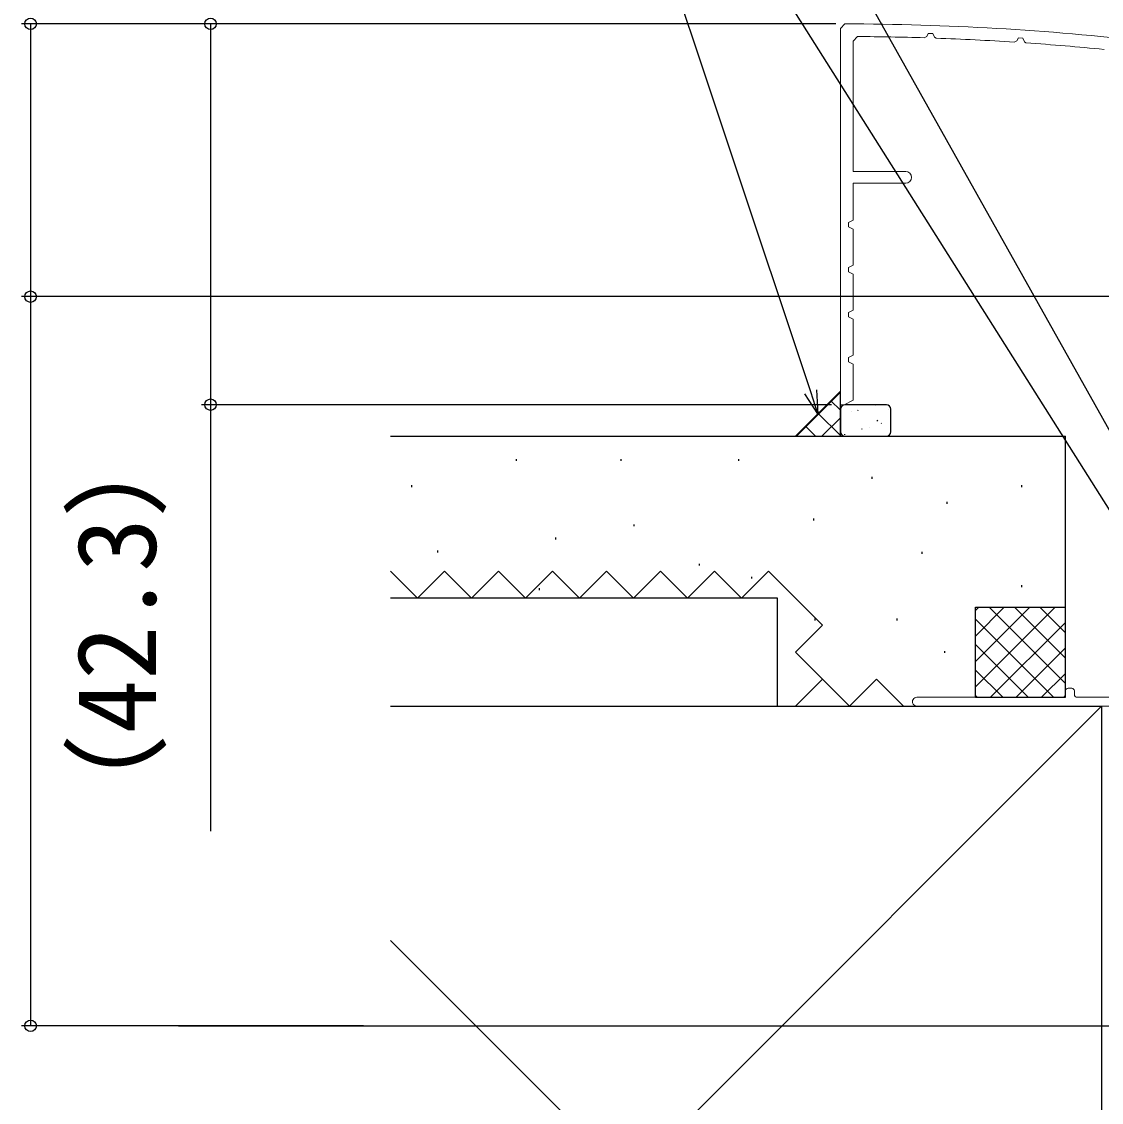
# Model space of a CAD drawing. Units: millimetres, scale not verified. Extents: x -525 to 525, y -783 to 779.
# Drawn here: x -334.3 to -214.3, y -516.3 to -396.3 of the extents above; entities that cross this region are included whole.
import ezdxf
from ezdxf.enums import TextEntityAlignment as Align

# ---------------------------------------------------------------- set-up
doc = ezdxf.new("R2010")
doc.units = ezdxf.units.MM
doc.header["$LTSCALE"] = 4
doc.layers.add('0-2_YKK_11', color=211, linetype='Continuous', lineweight=18)
doc.layers.add('0-3_YKK_11E', color=4, linetype='Continuous', lineweight=18)
for name, color, linetype in [('0-4_YKK_12', 2, 'Continuous'), ('0-7_YKK_D', 6, 'Continuous'), ('0-9_YSS_K', 3, 'Continuous'), ('0-A_YSS_KE', 3, 'Continuous')]:
    doc.layers.add(name, color=color, linetype=linetype)
doc.styles.add('ＭＳ ゴシック', font='')
doc.styles.get('ＭＳ ゴシック').set_extended_font_data('MS Gothic')

msp = doc.modelspace()

# ---------------------------------------------------------------- linework, layer by layer
at = {"layer": '0-2_YKK_11', "color": 30}
msp.add_line((-242.913, -438.8), (-243.332, -438.8), dxfattribs=at)
for points in [[(-243.332, -438.8), (-243.332, -397.001), (-242.831, -396.501)], [(-241.429, -397.906), (-241.932, -398.406), (-241.932, -412.9), (-236.082, -412.9)], [(-232.711, -398.089), (-232.884, -397.976), (-233.077, -397.573), (-233.567, -397.562), (-233.744, -397.888), (-234.017, -398.045)], [(-222.713, -398.613), (-222.881, -398.496), (-223.068, -398.082), (-223.557, -398.058), (-223.739, -398.375), (-224.019, -398.525)], [(-236.082, -414.2), (-241.932, -414.2), (-241.932, -418.3), (-242.432, -418.555), (-242.432, -419.045), (-241.932, -419.3), (-241.932, -423.3), (-242.432, -423.555), (-242.432, -424.045), (-241.932, -424.3), (-241.932, -428.3), (-242.432, -428.555), (-242.432, -429.045), (-241.932, -429.3), (-241.932, -433.3), (-242.432, -433.555), (-242.432, -434.045), (-241.932, -434.3), (-241.932, -438.3), (-242.913, -438.8)]]:
    msp.add_lwpolyline(points, dxfattribs=at)
for centre, radius, start, end in [((-243.332, -696.5), 300, 83.45903, 89.90435), ((-243.332, -696.5), 298.6, 88.21237, 89.63481), ((-243.332, -696.5), 298.6, 86.29154, 87.96162), ((-243.332, -696.5), 298.6, 84.36645, 86.04041), ((-236.082, -413.55), 0.65, 270, 90)]:
    msp.add_arc(centre, radius, start, end, dxfattribs=at)
at = {"layer": '0-3_YKK_11E'}
for p, q in [((-217.632, -470.299), (-218.032, -470.299)), ((-218.632, -471.299), (-234.832, -471.299)), ((-218.332, -470.599), (-218.332, -470.999)), ((-217.332, -470.999), (-217.332, -470.599)), ((-202.632, -471.299), (-217.032, -471.299)), ((-234.832, -472.299), (-209.632, -472.299))]:
    msp.add_line(p, q, dxfattribs=at)
for centre, radius, start, end in [((-218.032, -470.599), 0.3, 89.99986, 179.99984), ((-217.632, -470.599), 0.3, 359.99986, 89.99984), ((-234.832, -471.799), 0.5, 89.99984, 269.99986), ((-218.632, -470.999), 0.3, 269.99986, 359.99984), ((-217.032, -470.999), 0.3, 179.99986, 269.99984)]:
    msp.add_arc(centre, radius, start, end, dxfattribs=at)
at = {"layer": '0-4_YKK_12'}
msp.add_line((-316.913, -507.799), (-94.59, -507.799), dxfattribs=at)
at = {"layer": '0-7_YKK_D'}
for p, q in [((-243.831, -396.501), (-334.332, -396.5)), ((-333.332, -396.5), (-333.332, -426.8)), ((-296.332, -396.501), (-314.332, -396.501)), ((-195.332, -426.8), (-334.332, -426.8)), ((-195.332, -426.8), (-334.332, -426.8)), ((-333.332, -426.8), (-333.333, -507.799)), ((-244.332, -438.8), (-314.332, -438.8)), ((-296.332, -507.799), (-334.333, -507.799))]:
    msp.add_line(p, q, dxfattribs=at)
for points in [[(-196.395, -472), (-197.643, -469.776), (-282.295, -318.938), (-285.645, -318.938)], [(-200.982, -470.143), (-202.345, -467.987), (-272.71, -356.682), (-276.06, -356.682)], [(-245.833, -439.801), (-246.639, -437.382), (-273.56, -356.682)], [(-313.332, -396.501), (-313.332, -438.8), (-313.332, -486.191)], [(-245.991, -437.165), (-245.833, -439.801), (-247.288, -437.598)]]:
    msp.add_lwpolyline(points, dxfattribs=at)
for centre in [(-333.332, -396.5), (-313.332, -396.501), (-333.332, -426.8), (-333.332, -426.8), (-313.332, -438.8), (-333.333, -507.799)]:
    msp.add_circle(centre, 0.637, dxfattribs=at)
at = {"layer": '0-9_YSS_K'}
for p, q in [((-248.217, -442.301), (-243.332, -437.416)), ((-243.332, -439.413), (-244.388, -438.356)), ((-243.329, -439.302), (-243.329, -441.801)), ((-238.229, -438.802), (-242.829, -438.802)), ((-239.516, -438.831), (-239.54, -438.875)), ((-237.963, -439.358), (-237.971, -439.364)), ((-237.729, -441.801), (-237.729, -439.302)), ((-243.332, -442.241), (-245.803, -439.771)), ((-245.388, -442.3), (-243.332, -440.245)), ((-242.151, -439.513), (-242.158, -439.52)), ((-241.406, -439.423), (-241.43, -439.466)), ((-239.19, -440.567), (-239.278, -440.614)), ((-246.101, -442.301), (-247.217, -441.185)), ((-240.974, -441.499), (-240.998, -441.543)), ((-240.131, -441.299), (-240.138, -441.306)), ((-238.782, -440.856), (-238.806, -440.9)), ((-280.333, -442.301), (-275.332, -442.3)), ((-242.864, -442.09), (-242.887, -442.134)), ((-242.829, -442.301), (-238.229, -442.301)), ((-279.38, -444.837), (-279.38, -445.037)), ((-267.749, -444.837), (-267.749, -445.037)), ((-254.665, -444.837), (-254.665, -445.037)), ((-291.011, -447.745), (-291.011, -447.945)), ((-239.853, -446.827), (-239.853, -447.027)), ((-223.2, -447.752), (-223.2, -447.952)), ((-231.527, -449.603), (-231.527, -449.803)), ((-266.295, -452.107), (-266.295, -452.307)), ((-246.329, -451.453), (-246.329, -451.653)), ((-275.018, -453.56), (-275.018, -453.76)), ((-288.103, -455.014), (-288.103, -455.214)), ((-234.302, -455.154), (-234.302, -455.354)), ((-259.026, -456.468), (-259.026, -456.668)), ((-251.332, -457.302), (-254.332, -460.302)), ((-248.332, -460.302), (-251.332, -457.302)), ((-253.211, -457.922), (-253.211, -458.122)), ((-276.831, -459.194), (-276.831, -459.394)), ((-223.2, -458.854), (-223.2, -459.054)), ((-250.332, -460.302), (-293.332, -460.301)), ((-250.332, -472.302), (-250.332, -460.302)), ((-245.332, -463.302), (-248.332, -460.302)), ((-219.474, -461.302), (-228.332, -470.159)), ((-222.303, -461.302), (-228.332, -467.331)), ((-225.131, -461.302), (-228.332, -464.503)), ((-227.96, -461.302), (-228.332, -461.674)), ((-226.818, -461.302), (-218.332, -469.787)), ((-223.989, -461.302), (-218.332, -466.958)), ((-221.161, -461.302), (-218.332, -464.13)), ((-218.332, -471.302), (-218.332, -461.302)), ((-248.332, -466.302), (-245.332, -463.302)), ((-246.18, -462.555), (-246.18, -462.755)), ((-237.078, -462.555), (-237.078, -462.755)), ((-228.332, -462.615), (-219.646, -471.302)), ((-218.332, -462.988), (-226.646, -471.302)), ((-228.332, -465.444), (-222.474, -471.302)), ((-245.332, -469.302), (-248.332, -466.302)), ((-231.751, -466.181), (-231.751, -466.381)), ((-218.332, -465.816), (-223.818, -471.302)), ((-248.332, -472.302), (-245.332, -469.302)), ((-242.332, -472.302), (-245.332, -469.302)), ((-239.332, -469.302), (-242.332, -472.302)), ((-236.332, -472.302), (-239.332, -469.302)), ((-228.332, -468.272), (-225.303, -471.302)), ((-218.332, -468.645), (-220.989, -471.302)), ((-228.332, -471.101), (-228.131, -471.302)), ((-228.332, -471.302), (-218.332, -471.302)), ((-214.333, -472.3), (-293.332, -551.299)), ((-293.332, -472.301), (-250.332, -472.302)), ((-214.333, -577.3), (-293.332, -498.3))]:
    msp.add_line(p, q, dxfattribs=at)
for points in [[(-243.332, -442.3), (-243.332, -437.3), (-248.333, -442.301)], [(-254.332, -460.302), (-257.332, -457.302), (-260.332, -460.302), (-263.332, -457.302), (-266.332, -460.302), (-269.332, -457.302), (-272.332, -460.302), (-275.332, -457.302), (-278.332, -460.302), (-281.332, -457.302), (-284.332, -460.302), (-287.332, -457.302), (-290.332, -460.302), (-293.332, -457.301)]]:
    msp.add_lwpolyline(points, dxfattribs=at)
for centre, start, end in [((-242.829, -439.302), 90, 180), ((-238.229, -439.302), 0, 90), ((-242.829, -441.801), 180, 270), ((-238.229, -441.801), 270, 0)]:
    msp.add_arc(centre, 0.5, start, end, dxfattribs=at)
at = {"layer": '0-A_YSS_KE'}
for p, q in [((-293.332, -442.301), (-218.332, -442.302)), ((-218.332, -461.302), (-218.332, -442.302)), ((-228.332, -461.302), (-218.332, -461.302)), ((-228.332, -471.302), (-228.332, -461.302))]:
    msp.add_line(p, q, dxfattribs=at)
msp.add_lwpolyline([(-293.332, -472.3), (-214.333, -472.3), (-214.333, -577.3), (-293.332, -577.3)], dxfattribs=at)

# ---------------------------------------------------------------- texts
at = {"layer": '0-7_YKK_D', "style": 'ＭＳ ゴシック'}
msp.add_text('（42.3）', height=8.798, rotation=90, dxfattribs=at).set_placement((-316.764, -487.327), align=Align.BOTTOM_LEFT)

doc.saveas('drawing.dxf')
